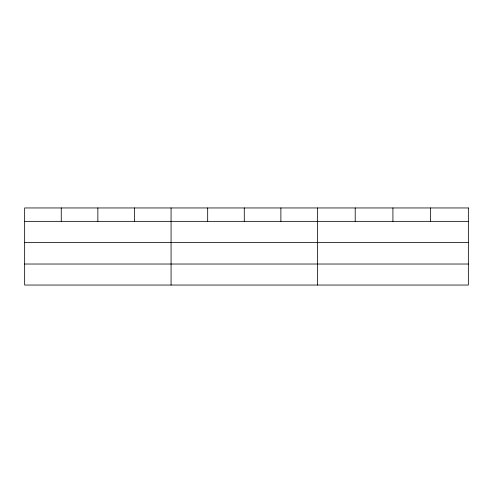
<?xml version="1.0" encoding="UTF-8"?>
<svg xmlns="http://www.w3.org/2000/svg" width="493" height="493" viewBox="0 0 493 493"><rect width="100%" height="100%" fill="white"/><g stroke="black" fill="none" stroke-linecap="round" stroke-linejoin="round"><path stroke-width="0.74" d="M24.65 221.351L468.35 221.351M24.65 242.371L468.35 242.371M24.65 264.026L468.35 264.026M430.635 207.954L430.635 221.351M392.921 207.954L392.921 221.351M355.206 207.954L355.206 221.351M317.492 207.954L317.492 285.046M280.887 207.954L280.887 221.351M244.281 207.954L244.281 221.351M207.676 207.954L207.676 221.351M171.071 207.954L171.071 285.046M134.466 207.954L134.466 221.351M97.861 207.954L97.861 221.351M61.255 207.954L61.255 221.351M468.35 207.954L24.65 207.954L24.65 285.046L468.35 285.046L468.35 207.954"/></g></svg>
